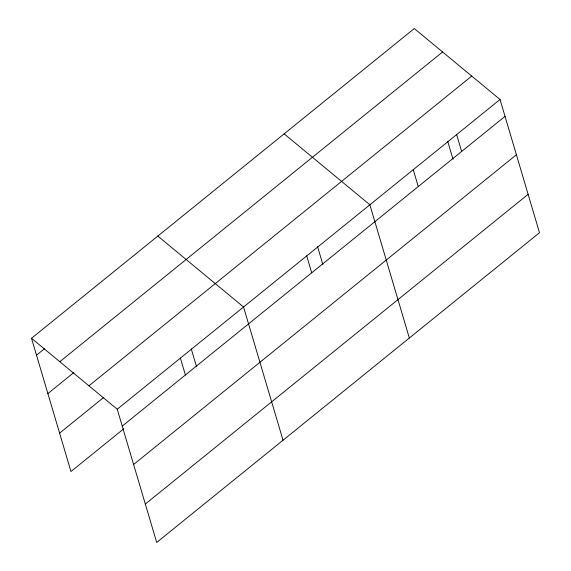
<?xml version="1.0" encoding="UTF-8"?>
<svg xmlns="http://www.w3.org/2000/svg" width="571" height="571" viewBox="0 0 571 571"><rect width="100%" height="100%" fill="white"/><g stroke="black" fill="none" stroke-linecap="round" stroke-linejoin="round"><path stroke-width="0.86" d="M31.505 338.289L414.303 28.55L500.032 99.482L539.495 232.711L156.697 542.45L117.233 409.221L31.505 338.289L70.968 471.518L123.836 428.742M36.508 355.176L44.745 348.51M59.798 361.7L442.596 51.954M47.878 393.569L73.966 372.456M88.94 385.818L471.739 76.071M59.598 433.125L103.537 397.573M117.233 409.221L500.032 99.482M122.23 426.109L505.028 116.363M133.607 464.501L516.405 154.755M145.32 504.057L528.118 194.318M284.151 133.864L369.88 204.796L409.343 338.018M157.832 236.08L243.553 307.005L283.016 440.234M456.643 134.585L461.646 151.472M447.7 141.301L453.01 159.216M413.261 169.687L418.265 186.574M317.555 246.615L322.858 264.53M306.72 255.901L311.716 272.781M191.228 348.824L196.538 366.746M180.393 358.117L185.397 374.997"/></g></svg>
